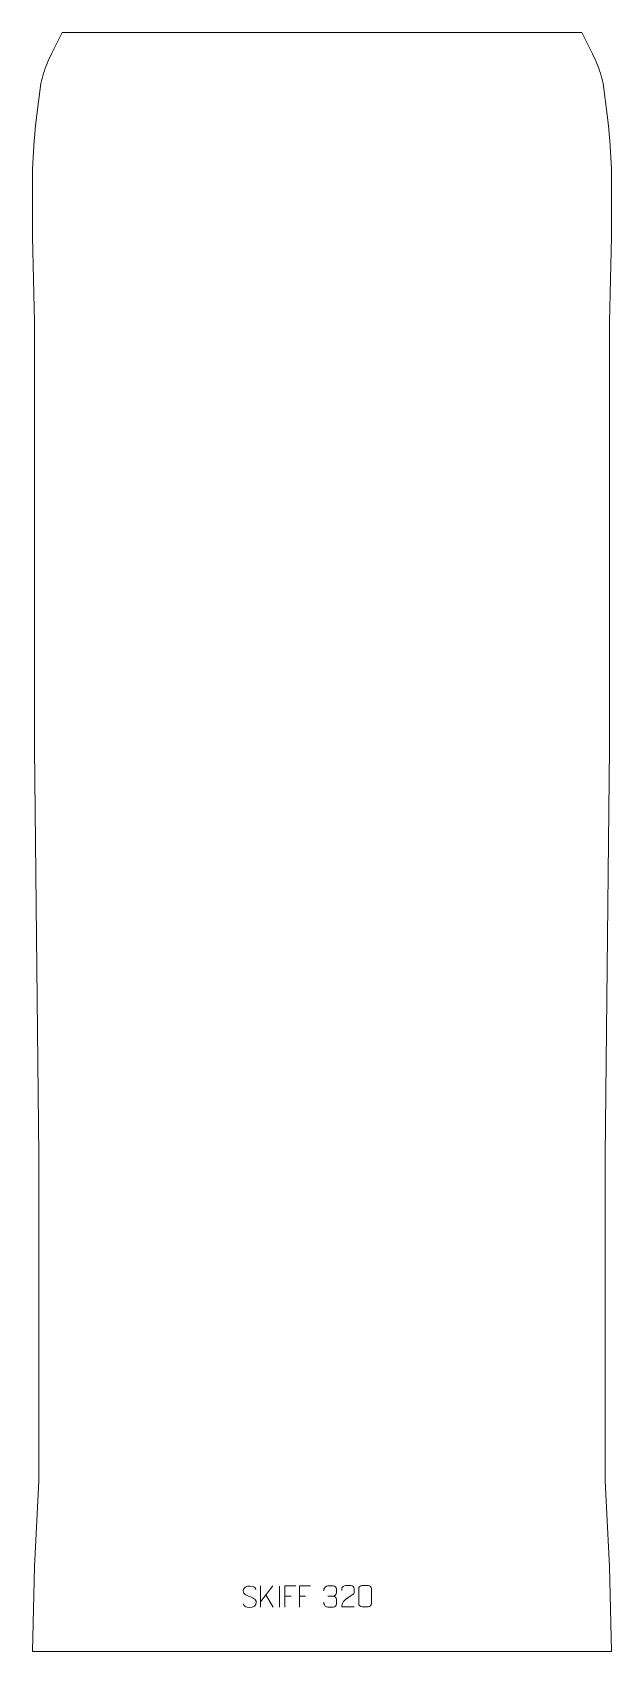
# Model space of a CAD drawing. Header units: millimetres. Extents: x -340 to 340, y -1180 to 720.
import ezdxf

# ---------------------------------------------------------------- set-up
doc = ezdxf.new("R2010")
doc.units = ezdxf.units.MM
doc.header["$MEASUREMENT"] = 0
doc.layers.add('layer 1', color=7, linetype='Continuous')

msp = doc.modelspace()

# ---------------------------------------------------------------- linework, layer by layer
at = {"layer": 'layer 1', "color": 242, "lineweight": 9}
msp.add_open_spline([(339.9999, 539.689), (339.9999, 539.689), (339.9999, 480.0004), (339.9999, 480.0004), (339.9999, 480.0004), (339.9999, 480.0004), (337.4997, 380.0001), (337.4997, 380.0001), (337.4997, 380.0001), (337.4997, 380.0001), (337.4997, -119.5393), (337.4997, -119.5393), (337.4997, -119.5393), (337.4997, -119.5393), (332.4999, -598.8125), (332.4999, -598.8125), (332.4999, -598.8125), (332.4999, -598.8125), (332.4999, -979.9992), (332.4999, -979.9992), (332.4999, -979.9992), (332.4999, -979.9992), (337.4997, -1079.9994), (337.4997, -1079.9994), (337.4997, -1079.9994), (337.4997, -1079.9994), (339.9999, -1179.9997), (339.9999, -1179.9997), (339.9999, -1179.9997), (339.9999, -1179.9997), (-339.9999, -1179.9997), (-339.9999, -1179.9997), (-339.9999, -1179.9997), (-339.9999, -1179.9997), (-337.4997, -1079.9994), (-337.4997, -1079.9994), (-337.4997, -1079.9994), (-337.4997, -1079.9994), (-332.4997, -979.9992), (-332.4997, -979.9992), (-332.4997, -979.9992), (-332.4997, -979.9992), (-332.4997, -598.8125), (-332.4997, -598.8125), (-332.4997, -598.8125), (-332.4997, -598.8125), (-337.4997, -119.5393), (-337.4997, -119.5393), (-337.4997, -119.5393), (-337.4997, -119.5393), (-337.4997, 380.0001), (-337.4997, 380.0001), (-337.4997, 380.0001), (-337.4997, 380.0001), (-339.9999, 480.0004), (-339.9999, 480.0004), (-339.9999, 480.0004), (-339.9999, 480.0004), (-339.9999, 539.689), (-339.9999, 539.689), (-339.9999, 539.689), (-339.9999, 539.689), (-339.9649, 546.3986), (-339.9649, 546.3986), (-339.9649, 546.3986), (-339.9649, 546.3986), (-339.8608, 553.1074), (-339.8608, 553.1074), (-339.8608, 553.1074), (-339.8608, 553.1074), (-339.6866, 559.8148), (-339.6866, 559.8148), (-339.6866, 559.8148), (-339.6866, 559.8148), (-339.4441, 566.5207), (-339.4441, 566.5207), (-339.4441, 566.5207), (-339.4441, 566.5207), (-339.1308, 573.2232), (-339.1308, 573.2232), (-339.1308, 573.2232), (-339.1308, 573.2232), (-338.7483, 579.9221), (-338.7483, 579.9221), (-338.7483, 579.9221), (-338.7483, 579.9221), (-338.2974, 586.6166), (-338.2974, 586.6166), (-338.2974, 586.6166), (-338.2974, 586.6166), (-337.7764, 593.3061), (-337.7764, 593.3061), (-337.7764, 593.3061), (-337.7764, 593.3061), (-337.1856, 599.9901), (-337.1856, 599.9901), (-337.1856, 599.9901), (-337.1856, 599.9901), (-336.5264, 606.6675), (-336.5264, 606.6675), (-336.5264, 606.6675), (-336.5264, 606.6675), (-335.7978, 613.3377), (-335.7978, 613.3377), (-335.7978, 613.3377), (-335.7978, 613.3377), (-335.0001, 620.0001), (-335.0001, 620.0001), (-335.0001, 620.0001), (-335.0001, 620.0001), (-330.0003, 659.9999), (-330.0003, 659.9999), (-330.0003, 659.9999), (-330.0003, 659.9999), (-329.2887, 663.0139), (-329.2887, 663.0139), (-329.2887, 663.0139), (-329.2887, 663.0139), (-328.5166, 666.0123), (-328.5166, 666.0123), (-328.5166, 666.0123), (-328.5166, 666.0123), (-327.6833, 668.9949), (-327.6833, 668.9949), (-327.6833, 668.9949), (-327.6833, 668.9949), (-326.7907, 671.9603), (-326.7907, 671.9603), (-326.7907, 671.9603), (-326.7907, 671.9603), (-325.838, 674.9068), (-325.838, 674.9068), (-325.838, 674.9068), (-325.838, 674.9068), (-324.8263, 677.833), (-324.8263, 677.833), (-324.8263, 677.833), (-324.8263, 677.833), (-323.7553, 680.7385), (-323.7553, 680.7385), (-323.7553, 680.7385), (-323.7553, 680.7385), (-322.6256, 683.622), (-322.6256, 683.622), (-322.6256, 683.622), (-322.6256, 683.622), (-321.4375, 686.4813), (-321.4375, 686.4813), (-321.4375, 686.4813), (-321.4375, 686.4813), (-320.1923, 689.3163), (-320.1923, 689.3163), (-320.1923, 689.3163), (-320.1923, 689.3163), (-318.8901, 692.1262), (-318.8901, 692.1262), (-318.8901, 692.1262), (-318.8901, 692.1262), (-317.5315, 694.9083), (-317.5315, 694.9083), (-317.5315, 694.9083), (-317.5315, 694.9083), (-304.9616, 719.9998), (-304.9616, 719.9998), (-304.9616, 719.9998), (-304.9616, 719.9998), (304.961, 719.9998), (304.961, 719.9998), (304.961, 719.9998), (304.961, 719.9998), (317.5315, 694.9083), (317.5315, 694.9083), (317.5315, 694.9083), (317.5315, 694.9083), (318.8901, 692.1262), (318.8901, 692.1262), (318.8901, 692.1262), (318.8901, 692.1262), (320.1925, 689.3163), (320.1925, 689.3163), (320.1925, 689.3163), (320.1925, 689.3163), (321.4377, 686.4813), (321.4377, 686.4813), (321.4377, 686.4813), (321.4377, 686.4813), (322.6256, 683.622), (322.6256, 683.622), (322.6256, 683.622), (322.6256, 683.622), (323.7553, 680.7385), (323.7553, 680.7385), (323.7553, 680.7385), (323.7553, 680.7385), (324.8263, 677.833), (324.8263, 677.833), (324.8263, 677.833), (324.8263, 677.833), (325.838, 674.9068), (325.838, 674.9068), (325.838, 674.9068), (325.838, 674.9068), (326.7907, 671.9603), (326.7907, 671.9603), (326.7907, 671.9603), (326.7907, 671.9603), (327.6833, 668.9949), (327.6833, 668.9949), (327.6833, 668.9949), (327.6833, 668.9949), (328.516, 666.0123), (328.516, 666.0123), (328.516, 666.0123), (328.516, 666.0123), (329.2881, 663.0139), (329.2881, 663.0139), (329.2881, 663.0139), (329.2881, 663.0139), (329.9994, 659.9999), (329.9994, 659.9999), (329.9994, 659.9999), (329.9994, 659.9999), (335.0001, 620.0001), (335.0001, 620.0001), (335.0001, 620.0001), (335.0001, 620.0001), (335.7978, 613.3377), (335.7978, 613.3377), (335.7978, 613.3377), (335.7978, 613.3377), (336.5264, 606.6675), (336.5264, 606.6675), (336.5264, 606.6675), (336.5264, 606.6675), (337.1858, 599.9901), (337.1858, 599.9901), (337.1858, 599.9901), (337.1858, 599.9901), (337.7758, 593.3061), (337.7758, 593.3061), (337.7758, 593.3061), (337.7758, 593.3061), (338.2966, 586.6166), (338.2966, 586.6166), (338.2966, 586.6166), (338.2966, 586.6166), (338.7483, 579.9221), (338.7483, 579.9221), (338.7483, 579.9221), (338.7483, 579.9221), (339.1308, 573.2232), (339.1308, 573.2232), (339.1308, 573.2232), (339.1308, 573.2232), (339.4433, 566.5207), (339.4433, 566.5207), (339.4433, 566.5207), (339.4433, 566.5207), (339.6874, 559.8148), (339.6874, 559.8148), (339.6874, 559.8148), (339.6874, 559.8148), (339.8608, 553.1074), (339.8608, 553.1074), (339.8608, 553.1074), (339.8608, 553.1074), (339.9649, 546.3986), (339.9649, 546.3986), (339.9649, 546.3986), (339.9649, 546.3986), (339.9999, 539.689), (339.9999, 539.689)], degree=3, knots=[0, 0, 0, 0, 0.014492754, 0.014492754, 0.014492754, 0.014492754, 0.028985507, 0.028985507, 0.028985507, 0.028985507, 0.043478261, 0.043478261, 0.043478261, 0.043478261, 0.057971014, 0.057971014, 0.057971014, 0.057971014, 0.072463768, 0.072463768, 0.072463768, 0.072463768, 0.086956522, 0.086956522, 0.086956522, 0.086956522, 0.101449275, 0.101449275, 0.101449275, 0.101449275, 0.115942029, 0.115942029, 0.115942029, 0.115942029, 0.130434783, 0.130434783, 0.130434783, 0.130434783, 0.144927536, 0.144927536, 0.144927536, 0.144927536, 0.15942029, 0.15942029, 0.15942029, 0.15942029, 0.173913043, 0.173913043, 0.173913043, 0.173913043, 0.188405797, 0.188405797, 0.188405797, 0.188405797, 0.202898551, 0.202898551, 0.202898551, 0.202898551, 0.217391304, 0.217391304, 0.217391304, 0.217391304, 0.231884058, 0.231884058, 0.231884058, 0.231884058, 0.246376812, 0.246376812, 0.246376812, 0.246376812, 0.260869565, 0.260869565, 0.260869565, 0.260869565, 0.275362319, 0.275362319, 0.275362319, 0.275362319, 0.289855072, 0.289855072, 0.289855072, 0.289855072, 0.304347826, 0.304347826, 0.304347826, 0.304347826, 0.31884058, 0.31884058, 0.31884058, 0.31884058, 0.333333333, 0.333333333, 0.333333333, 0.333333333, 0.347826087, 0.347826087, 0.347826087, 0.347826087, 0.362318841, 0.362318841, 0.362318841, 0.362318841, 0.376811594, 0.376811594, 0.376811594, 0.376811594, 0.391304348, 0.391304348, 0.391304348, 0.391304348, 0.405797101, 0.405797101, 0.405797101, 0.405797101, 0.420289855, 0.420289855, 0.420289855, 0.420289855, 0.434782609, 0.434782609, 0.434782609, 0.434782609, 0.449275362, 0.449275362, 0.449275362, 0.449275362, 0.463768116, 0.463768116, 0.463768116, 0.463768116, 0.47826087, 0.47826087, 0.47826087, 0.47826087, 0.492753623, 0.492753623, 0.492753623, 0.492753623, 0.507246377, 0.507246377, 0.507246377, 0.507246377, 0.52173913, 0.52173913, 0.52173913, 0.52173913, 0.536231884, 0.536231884, 0.536231884, 0.536231884, 0.550724638, 0.550724638, 0.550724638, 0.550724638, 0.565217391, 0.565217391, 0.565217391, 0.565217391, 0.579710145, 0.579710145, 0.579710145, 0.579710145, 0.594202899, 0.594202899, 0.594202899, 0.594202899, 0.608695652, 0.608695652, 0.608695652, 0.608695652, 0.623188406, 0.623188406, 0.623188406, 0.623188406, 0.637681159, 0.637681159, 0.637681159, 0.637681159, 0.652173913, 0.652173913, 0.652173913, 0.652173913, 0.666666667, 0.666666667, 0.666666667, 0.666666667, 0.68115942, 0.68115942, 0.68115942, 0.68115942, 0.695652174, 0.695652174, 0.695652174, 0.695652174, 0.710144928, 0.710144928, 0.710144928, 0.710144928, 0.724637681, 0.724637681, 0.724637681, 0.724637681, 0.739130435, 0.739130435, 0.739130435, 0.739130435, 0.753623188, 0.753623188, 0.753623188, 0.753623188, 0.768115942, 0.768115942, 0.768115942, 0.768115942, 0.782608696, 0.782608696, 0.782608696, 0.782608696, 0.797101449, 0.797101449, 0.797101449, 0.797101449, 0.811594203, 0.811594203, 0.811594203, 0.811594203, 0.826086957, 0.826086957, 0.826086957, 0.826086957, 0.84057971, 0.84057971, 0.84057971, 0.84057971, 0.855072464, 0.855072464, 0.855072464, 0.855072464, 0.869565217, 0.869565217, 0.869565217, 0.869565217, 0.884057971, 0.884057971, 0.884057971, 0.884057971, 0.898550725, 0.898550725, 0.898550725, 0.898550725, 0.913043478, 0.913043478, 0.913043478, 0.913043478, 0.927536232, 0.927536232, 0.927536232, 0.927536232, 0.942028986, 0.942028986, 0.942028986, 0.942028986, 0.956521739, 0.956521739, 0.956521739, 0.956521739, 0.971014493, 0.971014493, 0.971014493, 0.971014493, 1, 1, 1, 1], dxfattribs=at)
at = {"layer": 'layer 1', "color": 250, "lineweight": 9}
for points, knots in [([(-84.8075, -1115.4821), (-89.0558, -1114.0117), (-93.9639, -1112.2159), (-91.9588, -1106.6956), (-91.9588, -1106.6956), (-90.4553, -1102.5557), (-85.2417, -1102.9442), (-81.6381, -1103.5453), (-81.6381, -1103.5453), (-78.7775, -1104.0225), (-77.9128, -1105.2357), (-77.6022, -1107.3198)], [0, 0, 0, 0, 0.25, 0.25, 0.25, 0.25, 0.5, 0.5, 0.5, 0.5, 1, 1, 1, 1]), ([(-84.8075, -1115.4822), (-80.7889, -1117.1289), (-75.7594, -1119.0172), (-77.5934, -1124.3775), (-77.5934, -1124.3775), (-79.0532, -1128.6439), (-83.964, -1128.3872), (-87.6901, -1127.8325), (-87.6901, -1127.8325), (-90.4401, -1127.4227), (-91.661, -1126.2092), (-92.039, -1124.097)], [0, 0, 0, 0, 0.25, 0.25, 0.25, 0.25, 0.5, 0.5, 0.5, 0.5, 1, 1, 1, 1]), ([(-30.6695, -1103.0063), (-30.6695, -1103.0063), (-43.5435, -1103.0063), (-43.5435, -1103.0063), (-43.5435, -1103.0063), (-43.5435, -1103.0063), (-43.5435, -1127.9599), (-43.5435, -1127.9599)], [0, 0, 0, 0, 0.333333333, 0.333333333, 0.333333333, 0.333333333, 1, 1, 1, 1]), ([(-13.6695, -1103.0063), (-13.6695, -1103.0063), (-26.5435, -1103.0063), (-26.5435, -1103.0063), (-26.5435, -1103.0063), (-26.5435, -1103.0063), (-26.5435, -1127.9599), (-26.5435, -1127.9599)], [0, 0, 0, 0, 0.333333333, 0.333333333, 0.333333333, 0.333333333, 1, 1, 1, 1]), ([(2.3309, -1108.6408), (2.3309, -1108.6408), (2.3309, -1106.7836), (2.3309, -1106.7836), (2.3309, -1106.7836), (2.3166, -1105.0417), (4.9811, -1102.9236), (7.0402, -1102.9463), (7.0402, -1102.9463), (9.1043, -1102.9463), (11.1683, -1102.9463), (13.232, -1102.9463), (13.232, -1102.9463), (15.4265, -1102.9375), (17.0248, -1104.7843), (17.0692, -1106.6964), (17.0692, -1106.6964), (17.0688, -1108.1315), (17.0688, -1109.5666), (17.0692, -1111.0021), (17.0692, -1111.0021), (17.0206, -1112.6556), (15.418, -1114.8856), (13.2197, -1114.8756), (13.2197, -1114.8756), (15.4234, -1114.8868), (17.0314, -1116.69), (17.0854, -1118.7495), (17.0854, -1118.7495), (17.085, -1120.5342), (17.085, -1122.3189), (17.0854, -1124.104), (17.0854, -1124.104), (17.0955, -1126.1654), (15.0406, -1127.9285), (13.2197, -1127.9204), (13.2197, -1127.9204), (11.1544, -1127.9201), (9.0892, -1127.9201), (7.0236, -1127.9204), (7.0236, -1127.9204), (4.855, -1127.9089), (2.324, -1125.5087), (2.3054, -1124.0469), (2.3054, -1124.0469), (2.3054, -1124.0469), (2.3054, -1122.1383), (2.3054, -1122.1383)], [0, 0, 0, 0, 0.076923077, 0.076923077, 0.076923077, 0.076923077, 0.153846154, 0.153846154, 0.153846154, 0.153846154, 0.230769231, 0.230769231, 0.230769231, 0.230769231, 0.307692308, 0.307692308, 0.307692308, 0.307692308, 0.384615385, 0.384615385, 0.384615385, 0.384615385, 0.461538462, 0.461538462, 0.461538462, 0.461538462, 0.538461538, 0.538461538, 0.538461538, 0.538461538, 0.615384615, 0.615384615, 0.615384615, 0.615384615, 0.692307692, 0.692307692, 0.692307692, 0.692307692, 0.769230769, 0.769230769, 0.769230769, 0.769230769, 0.846153846, 0.846153846, 0.846153846, 0.846153846, 1, 1, 1, 1]), ([(37.8384, -1127.3731), (32.924, -1127.3728), (28.0096, -1127.3728), (23.0955, -1127.3731), (23.0955, -1127.3731), (23.0955, -1117.4408), (37.7465, -1114.7996), (37.8384, -1110.4893), (37.8384, -1110.4893), (37.8381, -1109.0652), (37.8381, -1107.6415), (37.8384, -1106.2182), (37.8384, -1106.2182), (37.8215, -1104.1411), (35.6987, -1102.4163), (34.0277, -1102.399), (34.0277, -1102.399), (31.9545, -1102.3994), (29.8816, -1102.3994), (27.8092, -1102.399), (27.8092, -1102.399), (25.9871, -1102.3825), (23.1624, -1104.1746), (23.0955, -1106.2682), (23.0955, -1106.2682), (23.0955, -1106.2682), (23.0955, -1108.323), (23.0955, -1108.323)], [0, 0, 0, 0, 0.125, 0.125, 0.125, 0.125, 0.25, 0.25, 0.25, 0.25, 0.375, 0.375, 0.375, 0.375, 0.5, 0.5, 0.5, 0.5, 0.625, 0.625, 0.625, 0.625, 0.75, 0.75, 0.75, 0.75, 1, 1, 1, 1]), ([(47.0439, -1102.3867), (49.41, -1102.3867), (51.7765, -1102.3867), (54.143, -1102.3867), (54.143, -1102.3867), (56.1235, -1102.3511), (58.1495, -1103.8454), (58.1766, -1106.2875), (58.1766, -1106.2875), (58.1762, -1112.0449), (58.1762, -1117.8027), (58.1766, -1123.5609), (58.1766, -1123.5609), (58.0345, -1125.8885), (56.3281, -1127.3708), (54.143, -1127.3816), (54.143, -1127.3816), (51.7706, -1127.3812), (49.3982, -1127.3812), (47.0262, -1127.3816), (47.0262, -1127.3816), (45.0677, -1127.4872), (43.0613, -1125.5993), (43.0727, -1123.5783), (43.0727, -1123.5783), (43.0731, -1117.7977), (43.0731, -1112.0174), (43.0727, -1106.2376), (43.0727, -1106.2376), (43.077, -1104.0956), (44.8541, -1102.3731), (47.0439, -1102.3867)], [0, 0, 0, 0, 0.111111111, 0.111111111, 0.111111111, 0.111111111, 0.222222222, 0.222222222, 0.222222222, 0.222222222, 0.333333333, 0.333333333, 0.333333333, 0.333333333, 0.444444444, 0.444444444, 0.444444444, 0.444444444, 0.555555556, 0.555555556, 0.555555556, 0.555555556, 0.666666667, 0.666666667, 0.666666667, 0.666666667, 0.777777778, 0.777777778, 0.777777778, 0.777777778, 1, 1, 1, 1])]:
    msp.add_open_spline(points, degree=3, knots=knots, dxfattribs=at)
for points in [[(-72.1583, -1103.0054), (-72.1583, -1103.0054), (-72.1583, -1127.959), (-72.1583, -1127.959)], [(-57.7821, -1103.0054), (-57.7821, -1103.0054), (-72.1583, -1121.6451), (-72.1583, -1121.6451)], [(-57.4568, -1127.8632), (-57.4568, -1127.8632), (-65.9273, -1113.5496), (-65.9273, -1113.5496)], [(-49.9273, -1103.0537), (-49.9273, -1103.0537), (-49.9273, -1128.0278), (-49.9273, -1128.0278)], [(-43.5435, -1114.886), (-43.5435, -1114.886), (-36.3754, -1114.886), (-36.3754, -1114.886)], [(-26.5435, -1114.886), (-26.5435, -1114.886), (-19.3754, -1114.886), (-19.3754, -1114.886)], [(7.0406, -1114.886), (7.0406, -1114.886), (13.237, -1114.886), (13.237, -1114.886)]]:
    msp.add_open_spline(points, degree=3, dxfattribs=at)

doc.saveas('drawing.dxf')
